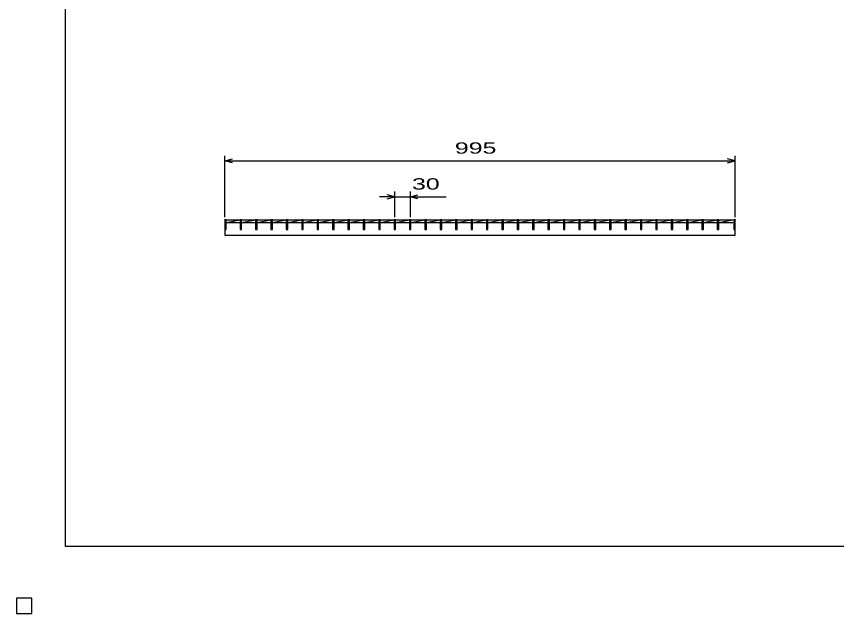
# Model space of a CAD drawing. Units: millimetres, scale not verified. Extents: x -1820 to 1736, y -1282 to 1048.
# Drawn here: x -1820 to -222, y -1282 to -118 of the extents above; entities that cross this region are included whole.
import ezdxf
from ezdxf.enums import TextEntityAlignment as Align

# ---------------------------------------------------------------- set-up
doc = ezdxf.new("R2010")
doc.units = ezdxf.units.MM
doc.header["$LTSCALE"] = 10
for name, color, linetype, lineweight in [('0_2', 150, 'Continuous', 25), ('16', 3, 'Continuous', 25), ('22', 4, 'Continuous', 25)]:
    doc.layers.add(name, color=color, linetype=linetype, lineweight=lineweight)
doc.styles.add('ベクトル', font='')
doc.styles.get('ベクトル').set_extended_font_data('ベクトル')

msp = doc.modelspace()

# ---------------------------------------------------------------- linework, layer by layer
at = {"layer": '0_2'}
for p, q in [((-1724, -1151.5), (-1724, 1048.5)), ((1736, -1151.5), (-1724, -1151.5))]:
    msp.add_line(p, q, dxfattribs=at)
at = {"layer": '16'}
for p, q in [((-1414, -514.5), (-1414, -513.8)), ((-1414, -513.8), (-1411, -513.8)), ((-1414, -514.5), (-1414, -533.5)), ((-1411, -514.5), (-1414, -514.5)), ((-1414, -514.5), (-1414, -544.5)), ((-1411, -513.8), (-1411, -514.5)), ((-1411, -533.5), (-1411, -514.5)), ((-1411, -514.5), (-1384, -514.5)), ((-1411, -520), (-1384, -514.5)), ((-1411, -520), (-1384, -520)), ((-1384, -514.5), (-1384, -513.8)), ((-1384, -513.8), (-1381, -513.8)), ((-1384, -514.5), (-1384, -533.5)), ((-1381, -514.5), (-1384, -514.5)), ((-1381, -513.8), (-1381, -514.5)), ((-1381, -533.5), (-1381, -514.5)), ((-1381, -514.5), (-1354, -514.5)), ((-1381, -520), (-1354, -514.5)), ((-1381, -520), (-1354, -520)), ((-1354, -514.5), (-1354, -513.8)), ((-1354, -513.8), (-1351, -513.8)), ((-1354, -514.5), (-1354, -533.5)), ((-1351, -514.5), (-1354, -514.5)), ((-1351, -513.8), (-1351, -514.5)), ((-1351, -533.5), (-1351, -514.5)), ((-1351, -514.5), (-1324, -514.5)), ((-1351, -520), (-1324, -514.5)), ((-1351, -520), (-1324, -520)), ((-1324, -514.5), (-1324, -513.8)), ((-1324, -513.8), (-1321, -513.8)), ((-1324, -514.5), (-1324, -533.5)), ((-1321, -514.5), (-1324, -514.5)), ((-1321, -513.8), (-1321, -514.5)), ((-1321, -533.5), (-1321, -514.5)), ((-1321, -514.5), (-1294, -514.5)), ((-1321, -520), (-1294, -514.5)), ((-1321, -520), (-1294, -520)), ((-1294, -514.5), (-1294, -513.8)), ((-1294, -513.8), (-1291, -513.8)), ((-1294, -514.5), (-1294, -533.5)), ((-1291, -514.5), (-1294, -514.5)), ((-1291, -513.8), (-1291, -514.5)), ((-1291, -533.5), (-1291, -514.5)), ((-1291, -514.5), (-1264, -514.5)), ((-1291, -520), (-1264, -514.5)), ((-1291, -520), (-1264, -520)), ((-1264, -514.5), (-1264, -513.8)), ((-1264, -513.8), (-1261, -513.8)), ((-1264, -514.5), (-1264, -533.5)), ((-1261, -514.5), (-1264, -514.5)), ((-1261, -513.8), (-1261, -514.5)), ((-1261, -533.5), (-1261, -514.5)), ((-1261, -514.5), (-1234, -514.5)), ((-1261, -520), (-1234, -514.5)), ((-1261, -520), (-1234, -520)), ((-1234, -514.5), (-1234, -513.8)), ((-1234, -513.8), (-1231, -513.8)), ((-1234, -514.5), (-1234, -533.5)), ((-1231, -514.5), (-1234, -514.5)), ((-1231, -513.8), (-1231, -514.5)), ((-1231, -533.5), (-1231, -514.5)), ((-1231, -514.5), (-1204, -514.5)), ((-1231, -520), (-1204, -514.5)), ((-1231, -520), (-1204, -520)), ((-1204, -514.5), (-1204, -513.8)), ((-1204, -513.8), (-1201, -513.8)), ((-1204, -514.5), (-1204, -533.5)), ((-1201, -514.5), (-1204, -514.5)), ((-1201, -513.8), (-1201, -514.5)), ((-1201, -533.5), (-1201, -514.5)), ((-1201, -514.5), (-1174, -514.5)), ((-1201, -520), (-1174, -514.5)), ((-1201, -520), (-1174, -520)), ((-1174, -514.5), (-1174, -513.8)), ((-1174, -513.8), (-1171, -513.8)), ((-1174, -514.5), (-1174, -533.5)), ((-1171, -514.5), (-1174, -514.5)), ((-1171, -513.8), (-1171, -514.5)), ((-1171, -533.5), (-1171, -514.5)), ((-1171, -514.5), (-1144, -514.5)), ((-1171, -520), (-1144, -514.5)), ((-1171, -520), (-1144, -520)), ((-1144, -514.5), (-1144, -513.8)), ((-1144, -513.8), (-1141, -513.8)), ((-1144, -514.5), (-1144, -533.5)), ((-1141, -514.5), (-1144, -514.5)), ((-1141, -513.8), (-1141, -514.5)), ((-1141, -533.5), (-1141, -514.5)), ((-1141, -514.5), (-1114, -514.5)), ((-1141, -520), (-1114, -514.5)), ((-1141, -520), (-1114, -520)), ((-1114, -514.5), (-1114, -513.8)), ((-1114, -513.8), (-1111, -513.8)), ((-1114, -514.5), (-1114, -533.5)), ((-1111, -514.5), (-1114, -514.5)), ((-1111, -513.8), (-1111, -514.5)), ((-1111, -533.5), (-1111, -514.5)), ((-1111, -514.5), (-1084, -514.5)), ((-1111, -520), (-1084, -514.5)), ((-1111, -520), (-1084, -520)), ((-1084, -514.5), (-1084, -513.8)), ((-1084, -513.8), (-1081, -513.8)), ((-1084, -514.5), (-1084, -533.5)), ((-1081, -514.5), (-1084, -514.5)), ((-1081, -513.8), (-1081, -514.5)), ((-1081, -533.5), (-1081, -514.5)), ((-1081, -514.5), (-1054, -514.5)), ((-1081, -520), (-1054, -514.5)), ((-1081, -520), (-1054, -520)), ((-1054, -514.5), (-1054, -513.8)), ((-1054, -513.8), (-1051, -513.8)), ((-1054, -514.5), (-1054, -533.5)), ((-1051, -514.5), (-1054, -514.5)), ((-1051, -513.8), (-1051, -514.5)), ((-1051, -533.5), (-1051, -514.5)), ((-1051, -514.5), (-1024, -514.5)), ((-1051, -520), (-1024, -514.5)), ((-1051, -520), (-1024, -520)), ((-1024, -514.5), (-1024, -513.8)), ((-1024, -513.8), (-1021, -513.8)), ((-1024, -514.5), (-1024, -533.5)), ((-1021, -514.5), (-1024, -514.5)), ((-1021, -513.8), (-1021, -514.5)), ((-1021, -533.5), (-1021, -514.5)), ((-1021, -514.5), (-994, -514.5)), ((-1021, -520), (-994, -514.5)), ((-1021, -520), (-994, -520)), ((-994, -514.5), (-994, -513.8)), ((-994, -513.8), (-991, -513.8)), ((-994, -514.5), (-994, -533.5)), ((-991, -514.5), (-994, -514.5)), ((-991, -513.8), (-991, -514.5)), ((-991, -533.5), (-991, -514.5)), ((-991, -514.5), (-964, -514.5)), ((-991, -520), (-964, -514.5)), ((-991, -520), (-964, -520)), ((-964, -514.5), (-964, -513.8)), ((-964, -513.8), (-961, -513.8)), ((-964, -514.5), (-964, -533.5)), ((-961, -514.5), (-964, -514.5)), ((-961, -513.8), (-961, -514.5)), ((-961, -533.5), (-961, -514.5)), ((-961, -514.5), (-934, -514.5)), ((-961, -520), (-934, -514.5)), ((-961, -520), (-934, -520)), ((-934, -514.5), (-934, -513.8)), ((-934, -513.8), (-931, -513.8)), ((-934, -514.5), (-934, -533.5)), ((-931, -514.5), (-934, -514.5)), ((-931, -513.8), (-931, -514.5)), ((-931, -533.5), (-931, -514.5)), ((-931, -514.5), (-904, -514.5)), ((-931, -520), (-904, -514.5)), ((-931, -520), (-904, -520)), ((-904, -514.5), (-904, -513.8)), ((-904, -513.8), (-901, -513.8)), ((-904, -514.5), (-904, -533.5)), ((-901, -514.5), (-904, -514.5)), ((-901, -513.8), (-901, -514.5)), ((-901, -533.5), (-901, -514.5)), ((-901, -514.5), (-874, -514.5)), ((-901, -520), (-874, -514.5)), ((-901, -520), (-874, -520)), ((-874, -514.5), (-874, -513.8)), ((-874, -513.8), (-871, -513.8)), ((-874, -514.5), (-874, -533.5)), ((-871, -514.5), (-874, -514.5)), ((-871, -513.8), (-871, -514.5)), ((-871, -533.5), (-871, -514.5)), ((-871, -514.5), (-844, -514.5)), ((-871, -520), (-844, -514.5)), ((-871, -520), (-844, -520)), ((-844, -514.5), (-844, -513.8)), ((-844, -513.8), (-841, -513.8)), ((-844, -514.5), (-844, -533.5)), ((-841, -514.5), (-844, -514.5)), ((-841, -513.8), (-841, -514.5)), ((-841, -533.5), (-841, -514.5)), ((-841, -514.5), (-814, -514.5)), ((-841, -520), (-814, -514.5)), ((-841, -520), (-814, -520)), ((-814, -514.5), (-814, -513.8)), ((-814, -513.8), (-811, -513.8)), ((-814, -514.5), (-814, -533.5)), ((-811, -514.5), (-814, -514.5)), ((-811, -513.8), (-811, -514.5)), ((-811, -533.5), (-811, -514.5)), ((-811, -514.5), (-784, -514.5)), ((-811, -520), (-784, -514.5)), ((-811, -520), (-784, -520)), ((-784, -514.5), (-784, -513.8)), ((-784, -513.8), (-781, -513.8)), ((-784, -514.5), (-784, -533.5)), ((-781, -514.5), (-784, -514.5)), ((-781, -513.8), (-781, -514.5)), ((-781, -533.5), (-781, -514.5)), ((-781, -514.5), (-754, -514.5)), ((-781, -520), (-754, -514.5)), ((-781, -520), (-754, -520)), ((-754, -514.5), (-754, -513.8)), ((-754, -513.8), (-751, -513.8)), ((-754, -514.5), (-754, -533.5)), ((-751, -514.5), (-754, -514.5)), ((-751, -513.8), (-751, -514.5)), ((-751, -533.5), (-751, -514.5)), ((-751, -514.5), (-724, -514.5)), ((-751, -520), (-724, -514.5)), ((-751, -520), (-724, -520)), ((-724, -514.5), (-724, -513.8)), ((-724, -513.8), (-721, -513.8)), ((-724, -514.5), (-724, -533.5)), ((-721, -514.5), (-724, -514.5)), ((-721, -513.8), (-721, -514.5)), ((-721, -533.5), (-721, -514.5)), ((-721, -514.5), (-694, -514.5)), ((-721, -520), (-694, -514.5)), ((-721, -520), (-694, -520)), ((-694, -514.5), (-694, -513.8)), ((-694, -513.8), (-691, -513.8)), ((-694, -514.5), (-694, -533.5)), ((-691, -514.5), (-694, -514.5)), ((-691, -513.8), (-691, -514.5)), ((-691, -533.5), (-691, -514.5)), ((-691, -514.5), (-664, -514.5)), ((-691, -520), (-664, -514.5)), ((-691, -520), (-664, -520)), ((-664, -514.5), (-664, -513.8)), ((-664, -513.8), (-661, -513.8)), ((-664, -514.5), (-664, -533.5)), ((-661, -514.5), (-664, -514.5)), ((-661, -513.8), (-661, -514.5)), ((-661, -533.5), (-661, -514.5)), ((-661, -514.5), (-634, -514.5)), ((-661, -520), (-634, -514.5)), ((-661, -520), (-634, -520)), ((-634, -514.5), (-634, -513.8)), ((-634, -513.8), (-631, -513.8)), ((-634, -514.5), (-634, -533.5)), ((-631, -514.5), (-634, -514.5)), ((-631, -513.8), (-631, -514.5)), ((-631, -533.5), (-631, -514.5)), ((-631, -514.5), (-604, -514.5)), ((-631, -520), (-604, -514.5)), ((-631, -520), (-604, -520)), ((-604, -514.5), (-604, -513.8)), ((-604, -513.8), (-601, -513.8)), ((-604, -514.5), (-604, -533.5)), ((-601, -514.5), (-604, -514.5)), ((-601, -513.8), (-601, -514.5)), ((-601, -533.5), (-601, -514.5)), ((-601, -514.5), (-574, -514.5)), ((-601, -520), (-574, -514.5)), ((-601, -520), (-574, -520)), ((-574, -514.5), (-574, -513.8)), ((-574, -513.8), (-571, -513.8)), ((-574, -514.5), (-574, -533.5)), ((-571, -514.5), (-574, -514.5)), ((-571, -513.8), (-571, -514.5)), ((-571, -533.5), (-571, -514.5)), ((-571, -514.5), (-544, -514.5)), ((-571, -520), (-544, -514.5)), ((-571, -520), (-544, -520)), ((-544, -514.5), (-544, -513.8)), ((-544, -513.8), (-541, -513.8)), ((-544, -514.5), (-544, -533.5)), ((-541, -514.5), (-544, -514.5)), ((-541, -513.8), (-541, -514.5)), ((-541, -533.5), (-541, -514.5)), ((-541, -514.5), (-514, -514.5)), ((-541, -520), (-514, -514.5)), ((-541, -520), (-514, -520)), ((-514, -514.5), (-514, -513.8)), ((-514, -513.8), (-511, -513.8)), ((-514, -514.5), (-514, -533.5)), ((-511, -514.5), (-514, -514.5)), ((-511, -513.8), (-511, -514.5)), ((-511, -533.5), (-511, -514.5)), ((-511, -514.5), (-484, -514.5)), ((-511, -520), (-484, -514.5)), ((-511, -520), (-484, -520)), ((-484, -514.5), (-484, -513.8)), ((-484, -513.8), (-481, -513.8)), ((-484, -514.5), (-484, -533.5)), ((-481, -514.5), (-484, -514.5)), ((-481, -513.8), (-481, -514.5)), ((-481, -533.5), (-481, -514.5)), ((-481, -514.5), (-454, -514.5)), ((-481, -520), (-454, -514.5)), ((-481, -520), (-454, -520)), ((-454, -514.5), (-454, -513.8)), ((-454, -513.8), (-451, -513.8)), ((-454, -514.5), (-454, -533.5)), ((-451, -514.5), (-454, -514.5)), ((-451, -513.8), (-451, -514.5)), ((-451, -533.5), (-451, -514.5)), ((-451, -514.5), (-424, -514.5)), ((-451, -520), (-424, -514.5)), ((-451, -520), (-424, -520)), ((-422, -514.5), (-422, -513.8)), ((-422, -513.8), (-419, -513.8)), ((-422, -514.5), (-422, -533.5)), ((-419, -514.5), (-422, -514.5)), ((-419, -513.8), (-419, -514.5)), ((-419, -533.5), (-419, -514.5)), ((-419, -544.5), (-419, -514.5)), ((-1414, -533.5), (-1411, -533.5)), ((-1384, -533.5), (-1381, -533.5)), ((-1354, -533.5), (-1351, -533.5)), ((-1324, -533.5), (-1321, -533.5)), ((-1294, -533.5), (-1291, -533.5)), ((-1264, -533.5), (-1261, -533.5)), ((-1234, -533.5), (-1231, -533.5)), ((-1204, -533.5), (-1201, -533.5)), ((-1174, -533.5), (-1171, -533.5)), ((-1144, -533.5), (-1141, -533.5)), ((-1114, -533.5), (-1111, -533.5)), ((-1084, -533.5), (-1081, -533.5)), ((-1054, -533.5), (-1051, -533.5)), ((-1024, -533.5), (-1021, -533.5)), ((-994, -533.5), (-991, -533.5)), ((-964, -533.5), (-961, -533.5)), ((-934, -533.5), (-931, -533.5)), ((-904, -533.5), (-901, -533.5)), ((-874, -533.5), (-871, -533.5)), ((-844, -533.5), (-841, -533.5)), ((-814, -533.5), (-811, -533.5)), ((-784, -533.5), (-781, -533.5)), ((-754, -533.5), (-751, -533.5)), ((-724, -533.5), (-721, -533.5)), ((-694, -533.5), (-691, -533.5)), ((-664, -533.5), (-661, -533.5)), ((-634, -533.5), (-631, -533.5)), ((-604, -533.5), (-601, -533.5)), ((-574, -533.5), (-571, -533.5)), ((-544, -533.5), (-541, -533.5)), ((-514, -533.5), (-511, -533.5)), ((-484, -533.5), (-481, -533.5)), ((-454, -533.5), (-451, -533.5)), ((-422, -533.5), (-419, -533.5)), ((-1414, -544.5), (-419, -544.5)), ((-1790, -1252.5), (-1820, -1252.5)), ((-1820, -1252.5), (-1820, -1282.5)), ((-1790, -1252.5), (-1820, -1252.5)), ((-1820, -1252.5), (-1820, -1282.5)), ((-1790, -1252.5), (-1820, -1252.5)), ((-1820, -1252.5), (-1820, -1282.5)), ((-1790, -1252.5), (-1820, -1252.5)), ((-1820, -1252.5), (-1820, -1282.5)), ((-1790, -1252.5), (-1820, -1252.5)), ((-1820, -1252.5), (-1820, -1282.5)), ((-1790, -1282.5), (-1790, -1252.5)), ((-1790, -1282.5), (-1790, -1252.5)), ((-1790, -1282.5), (-1790, -1252.5)), ((-1790, -1282.5), (-1790, -1252.5)), ((-1790, -1282.5), (-1790, -1252.5)), ((-1820, -1282.5), (-1790, -1282.5)), ((-1820, -1282.5), (-1790, -1282.5)), ((-1820, -1282.5), (-1790, -1282.5)), ((-1820, -1282.5), (-1790, -1282.5)), ((-1820, -1282.5), (-1790, -1282.5))]:
    msp.add_line(p, q, dxfattribs=at)
at = {"layer": '22'}
for p, q in [((-1414, -509.5), (-1414, -389.5)), ((-1414, -399.5), (-1399, -395.5)), ((-1399, -403.5), (-1414, -399.5)), ((-1414, -399.5), (-419, -399.5)), ((-419, -399.5), (-434, -395.5)), ((-434, -403.5), (-419, -399.5)), ((-419, -509.5), (-419, -389.5)), ((-1082.5, -509.5), (-1082.5, -459.5)), ((-1052.5, -459.5), (-1052.5, -509.5)), ((-1082.5, -469.5), (-1112.5, -469.5)), ((-1082.5, -469.5), (-1097.5, -465.5)), ((-1097.5, -473.5), (-1082.5, -469.5)), ((-1082.5, -469.5), (-1052.5, -469.5)), ((-1052.5, -469.5), (-1037.5, -465.5)), ((-1037.5, -473.5), (-1052.5, -469.5)), ((-1052.5, -469.5), (-982.5, -469.5))]:
    msp.add_line(p, q, dxfattribs=at)
at = {"layer": '22', "color": 2}
for p, q in [((-1790, -1252.5), (-1820, -1252.5)), ((-1820, -1252.5), (-1820, -1282.5)), ((-1790, -1252.5), (-1820, -1252.5)), ((-1820, -1252.5), (-1820, -1282.5)), ((-1790, -1252.5), (-1820, -1252.5)), ((-1820, -1252.5), (-1820, -1282.5)), ((-1790, -1282.5), (-1790, -1252.5)), ((-1790, -1282.5), (-1790, -1252.5)), ((-1790, -1282.5), (-1790, -1252.5)), ((-1820, -1282.5), (-1790, -1282.5)), ((-1820, -1282.5), (-1790, -1282.5)), ((-1820, -1282.5), (-1790, -1282.5))]:
    msp.add_line(p, q, dxfattribs=at)

# ---------------------------------------------------------------- texts
at = {"layer": '22', "color": 2, "style": 'ベクトル', "width": 1.65}
for s, p in [(' 995 ', (-979, -374.5)), (' 30 ', (-1062.5, -444.5))]:
    msp.add_text(s, height=21.99, dxfattribs=at).set_placement(p, align=Align.MIDDLE_LEFT)

doc.saveas('drawing.dxf')
